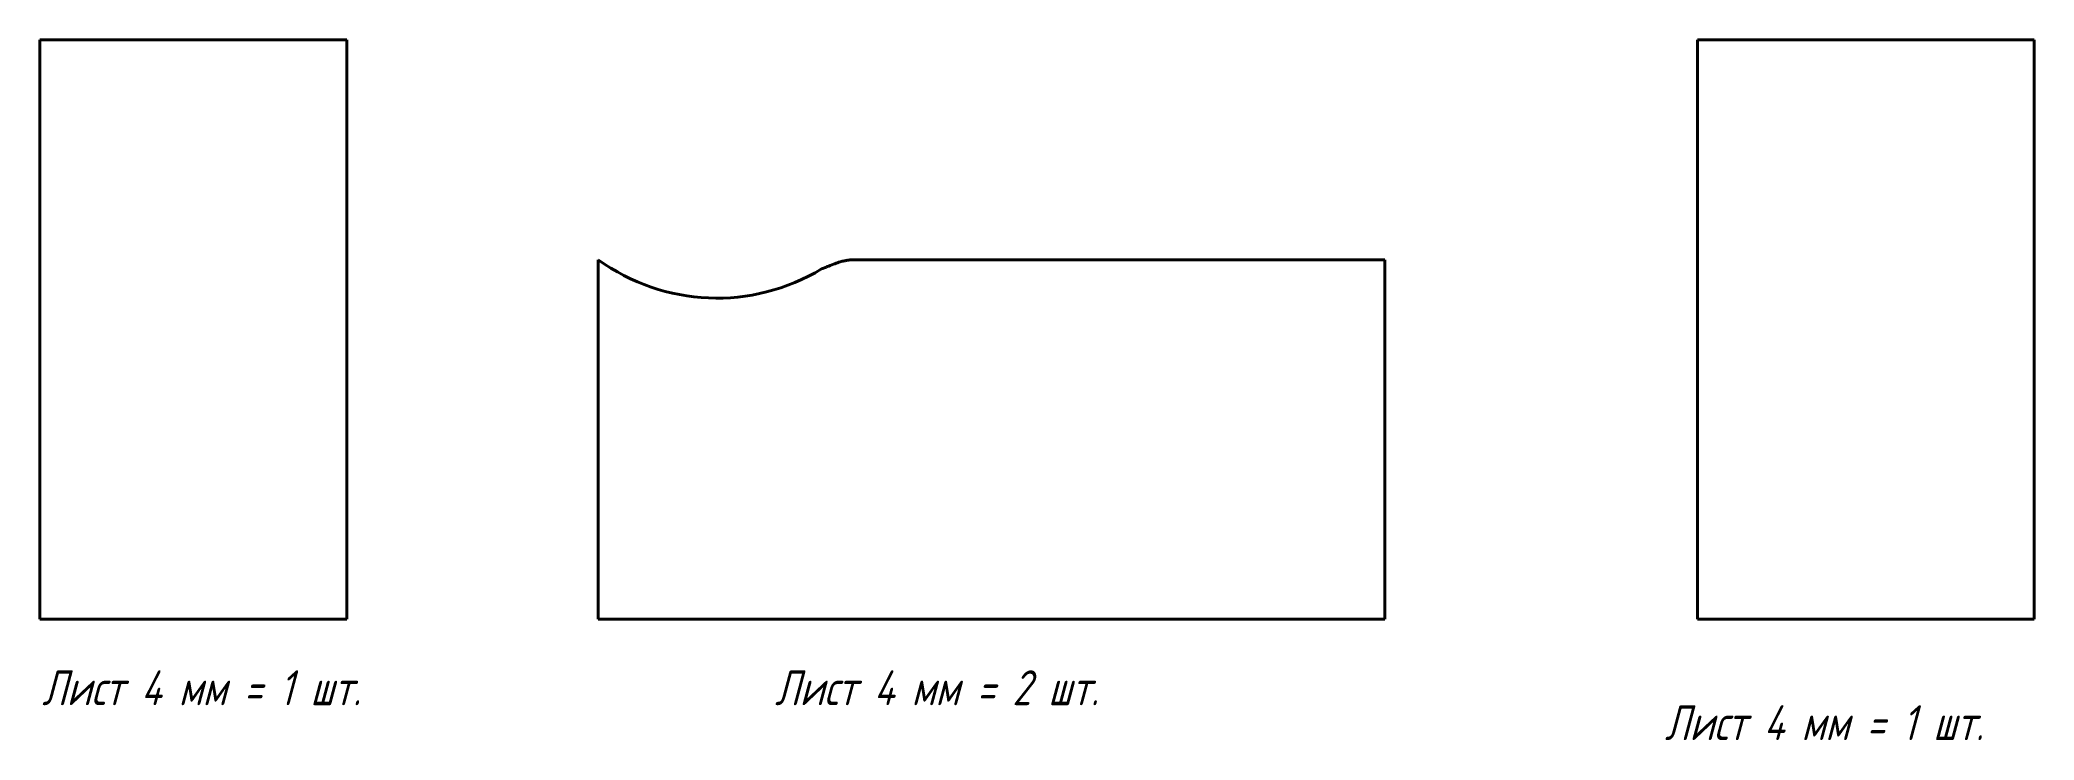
# Model space of a CAD drawing. Header units: millimetres. Extents: x 0 to 571, y -35 to 166.
import ezdxf

# ---------------------------------------------------------------- set-up
doc = ezdxf.new("R2010")
doc.units = ezdxf.units.MM
doc.linetypes.add('K5LT_BASIC', pattern=[0])
doc.styles.add('KTEXTSTYLE', font='GOST_AU.SHX', dxfattribs={"width": 0.96, "height": 5})

msp = doc.modelspace()

# ---------------------------------------------------------------- linework, layer by layer
at = {"color": 7, "linetype": 'K5LT_BASIC', "lineweight": 40, "true_color": 0xffffff}
for p, q in [((0, 166), (0, 0)), ((88, 166), (0, 166)), ((88, 0), (88, 166)), ((475, 166), (475, 0)), ((571.45, 166), (475, 166)), ((571.45, 166), (571.45, 0)), ((160, 0), (160, 103)), ((160, 103), (160.01, 103)), ((232.91, 103), (233.42, 103)), ((233.42, 103), (385.42, 103)), ((385.42, 0), (385.42, 103)), ((0, 0), (88, 0)), ((160, 0), (224, 0)), ((224, 0), (233.42, 0)), ((233.42, 0), (385.42, 0)), ((571.45, 0), (475, 0))]:
    msp.add_line(p, q, dxfattribs=at)
msp.add_arc((194, 150), 58, 234.1296, 301.1474, dxfattribs=at)
msp.add_open_spline([(224, 100.36), (224.2, 100.44), (224.74, 100.66), (225.86, 101.12), (227.3, 101.7), (228.64, 102.17), (229.61, 102.46), (230.1, 102.59), (230.44, 102.66), (230.66, 102.71), (230.94, 102.77), (231.28, 102.83), (231.62, 102.88), (231.95, 102.92), (232.27, 102.96), (232.53, 102.98), (232.75, 102.99), (232.86, 103), (232.91, 103)], degree=3, knots=[0, 0, 0, 0, 1.048994, 2.884734, 6.031716, 8.721508, 9.798655, 10.875802, 11.145089, 11.414376, 11.95295, 12.491523, 13.030097, 13.522572, 14.015048, 14.507524, 14.753762, 15, 15, 15, 15], dxfattribs=at)

# ---------------------------------------------------------------- texts
at = {"color": 7, "char_height": 10, "attachment_point": 1, "style": 'KTEXTSTYLE'}
for s, insert in [('\\H3.5;\\W0.965;\\Q15;\\Q15;\\H10.00;Лист 4 мм = 1 шт.', (0.63, -14.65)), ('\\H3.5;\\W0.965;\\Q15;\\Q15;\\H10.00;Лист 4 мм = 2 шт.', (210.63, -14.65)), ('\\H3.5;\\W0.965;\\Q15;\\Q15;\\H10.00;Лист 4 мм = 1 шт.', (465.63, -24.65))]:
    msp.add_mtext(s, dxfattribs=dict(at, insert=insert))

doc.saveas('drawing.dxf')
